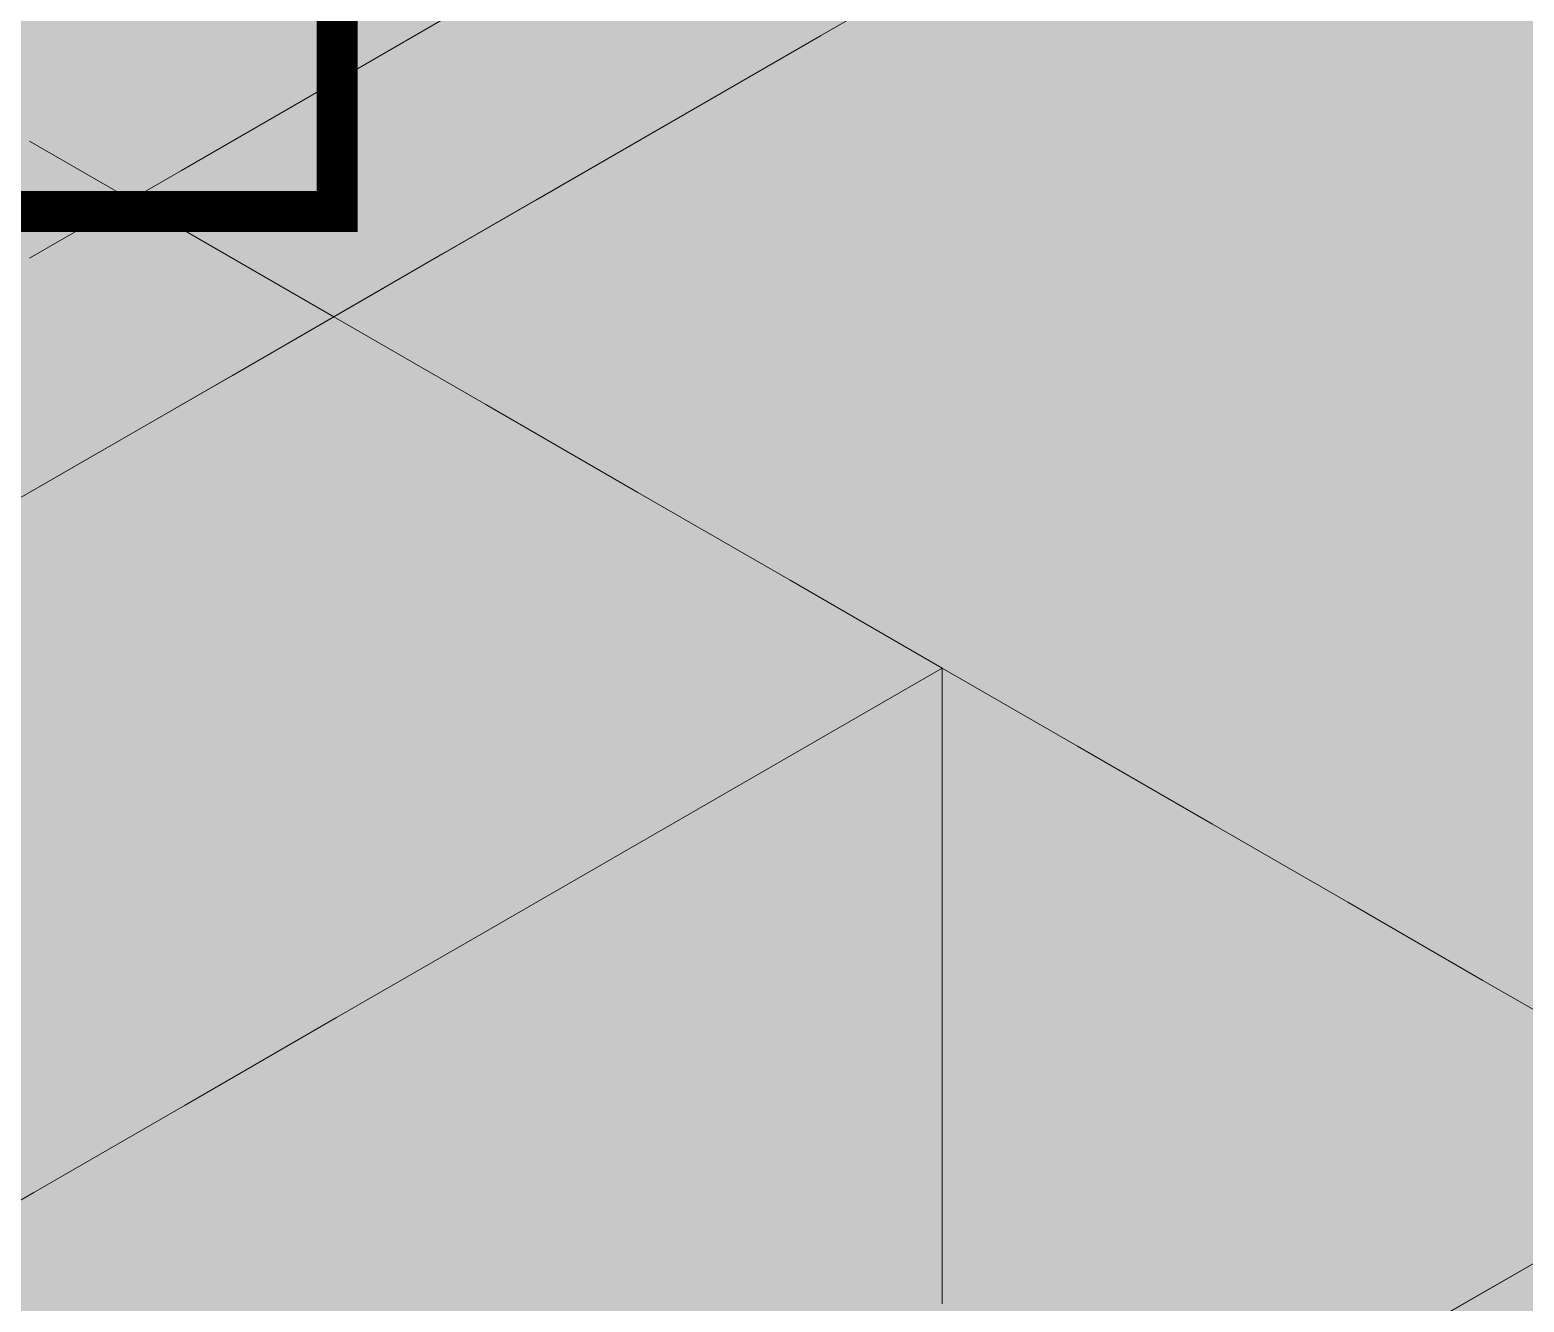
# Model space of a CAD drawing. Header units: metres. Extents: x 349021 to 349543, y 9281040 to 9281959.
# Drawn here: x 349203.6226 to 349203.7502, y 9281042.2389 to 9281042.3475 of the extents above; entities that cross this region are included whole.
import ezdxf

# ---------------------------------------------------------------- set-up
doc = ezdxf.new("R2010")
doc.units = ezdxf.units.M
doc.header["$LTSCALE"] = 0.25
doc.layers.add('ISO-3D', color=7, linetype='CONTINUOUS', lineweight=13)
doc.layers.add('ISO-3D-ARISTAS', color=250, linetype='CONTINUOUS', lineweight=13)
doc.layers.add('LLAMADAS-NUM', color=30, linetype='CONTINUOUS', lineweight=25, true_color=0xc05014)

msp = doc.modelspace()

# ---------------------------------------------------------------- linework, layer by layer
at = {"layer": 'ISO-3D', "true_color": 0x7f7e7a}
for points in [[(349203.74556, 9281042.354), (349203.73344, 9281042.347), (349203.74556, 9281042.369), (349203.73344, 9281042.362)], [(349203.68494, 9281042.349), (349203.67282, 9281042.342), (349203.68494, 9281042.364), (349203.67282, 9281042.357)], [(349203.70919, 9281042.348), (349203.69707, 9281042.341), (349203.70919, 9281042.363), (349203.69707, 9281042.356)], [(349203.73344, 9281042.347), (349203.72131, 9281042.34), (349203.73344, 9281042.362), (349203.72131, 9281042.355)], [(349203.75769, 9281042.346), (349203.74556, 9281042.339), (349203.75769, 9281042.361), (349203.74556, 9281042.354)], [(349203.67282, 9281042.342), (349203.66069, 9281042.335), (349203.67282, 9281042.357), (349203.66069, 9281042.35)], [(349203.69707, 9281042.341), (349203.68494, 9281042.334), (349203.69707, 9281042.356), (349203.68494, 9281042.349)], [(349203.72131, 9281042.34), (349203.70919, 9281042.333), (349203.72131, 9281042.355), (349203.70919, 9281042.348)], [(349203.74556, 9281042.339), (349203.73344, 9281042.332), (349203.74556, 9281042.354), (349203.73344, 9281042.347)], [(349203.66069, 9281042.335), (349203.64857, 9281042.328), (349203.66069, 9281042.35), (349203.64857, 9281042.343)], [(349203.68494, 9281042.334), (349203.67282, 9281042.327), (349203.68494, 9281042.349), (349203.67282, 9281042.342)], [(349203.70919, 9281042.333), (349203.69707, 9281042.326), (349203.70919, 9281042.348), (349203.69707, 9281042.341)], [(349203.73344, 9281042.332), (349203.72131, 9281042.325), (349203.73344, 9281042.347), (349203.72131, 9281042.34)], [(349203.75769, 9281042.33171), (349203.74556, 9281042.32471), (349203.75769, 9281042.346), (349203.74556, 9281042.339)], [(349203.64857, 9281042.328), (349203.63558, 9281042.3205), (349203.64857, 9281042.343), (349203.63558, 9281042.3355)], [(349203.67282, 9281042.327), (349203.66069, 9281042.32), (349203.67282, 9281042.342), (349203.66069, 9281042.335)], [(349203.69707, 9281042.326), (349203.68494, 9281042.319), (349203.69707, 9281042.341), (349203.68494, 9281042.334)], [(349203.72131, 9281042.325), (349203.70919, 9281042.318), (349203.72131, 9281042.34), (349203.70919, 9281042.333)], [(349203.74556, 9281042.32471), (349203.73344, 9281042.31771), (349203.74556, 9281042.339), (349203.73344, 9281042.332)], [(349203.63558, 9281042.3205), (349203.62259, 9281042.313), (349203.63558, 9281042.3355), (349203.62259, 9281042.328)], [(349203.66069, 9281042.32), (349203.64857, 9281042.313), (349203.66069, 9281042.335), (349203.64857, 9281042.328)], [(349203.68494, 9281042.319), (349203.67282, 9281042.312), (349203.68494, 9281042.334), (349203.67282, 9281042.327)], [(349203.70919, 9281042.318), (349203.69707, 9281042.311), (349203.70919, 9281042.333), (349203.69707, 9281042.326)], [(349203.73344, 9281042.31771), (349203.72131, 9281042.31071), (349203.73344, 9281042.332), (349203.72131, 9281042.325)], [(349203.75769, 9281042.31743), (349203.74556, 9281042.31043), (349203.75769, 9281042.33171), (349203.74556, 9281042.32471)], [(349203.64857, 9281042.313), (349203.63558, 9281042.3055), (349203.64857, 9281042.328), (349203.63558, 9281042.3205)], [(349203.67282, 9281042.312), (349203.66069, 9281042.305), (349203.67282, 9281042.327), (349203.66069, 9281042.32)], [(349203.69707, 9281042.311), (349203.68494, 9281042.304), (349203.69707, 9281042.326), (349203.68494, 9281042.319)], [(349203.72131, 9281042.31071), (349203.70919, 9281042.30371), (349203.72131, 9281042.325), (349203.70919, 9281042.318)], [(349203.74556, 9281042.31043), (349203.73344, 9281042.30343), (349203.74556, 9281042.32471), (349203.73344, 9281042.31771)], [(349203.63558, 9281042.3055), (349203.62259, 9281042.298), (349203.63558, 9281042.3205), (349203.62259, 9281042.313)], [(349203.66069, 9281042.305), (349203.64857, 9281042.298), (349203.66069, 9281042.32), (349203.64857, 9281042.313)], [(349203.68494, 9281042.304), (349203.67282, 9281042.297), (349203.68494, 9281042.319), (349203.67282, 9281042.312)], [(349203.70919, 9281042.30371), (349203.69707, 9281042.29671), (349203.70919, 9281042.318), (349203.69707, 9281042.311)], [(349203.73344, 9281042.30343), (349203.72131, 9281042.29643), (349203.73344, 9281042.31771), (349203.72131, 9281042.31071)], [(349203.75769, 9281042.30314), (349203.74556, 9281042.29614), (349203.75769, 9281042.31743), (349203.74556, 9281042.31043)], [(349203.64857, 9281042.298), (349203.63558, 9281042.2905), (349203.64857, 9281042.313), (349203.63558, 9281042.3055)], [(349203.67282, 9281042.297), (349203.66069, 9281042.29), (349203.67282, 9281042.312), (349203.66069, 9281042.305)], [(349203.69707, 9281042.29671), (349203.68494, 9281042.28971), (349203.69707, 9281042.311), (349203.68494, 9281042.304)], [(349203.72131, 9281042.29643), (349203.70919, 9281042.28943), (349203.72131, 9281042.31071), (349203.70919, 9281042.30371)], [(349203.74556, 9281042.29614), (349203.73344, 9281042.28914), (349203.74556, 9281042.31043), (349203.73344, 9281042.30343)], [(349203.63558, 9281042.2905), (349203.62259, 9281042.283), (349203.63558, 9281042.3055), (349203.62259, 9281042.298)], [(349203.66069, 9281042.29), (349203.64857, 9281042.283), (349203.66069, 9281042.305), (349203.64857, 9281042.298)], [(349203.68494, 9281042.28971), (349203.67282, 9281042.28271), (349203.68494, 9281042.304), (349203.67282, 9281042.297)], [(349203.70919, 9281042.28943), (349203.69707, 9281042.28243), (349203.70919, 9281042.30371), (349203.69707, 9281042.29671)], [(349203.73344, 9281042.28914), (349203.72131, 9281042.28214), (349203.73344, 9281042.30343), (349203.72131, 9281042.29643)], [(349203.75769, 9281042.28886), (349203.74556, 9281042.28186), (349203.75769, 9281042.30314), (349203.74556, 9281042.29614)], [(349203.64857, 9281042.283), (349203.63558, 9281042.2755), (349203.64857, 9281042.298), (349203.63558, 9281042.2905)], [(349203.67282, 9281042.28271), (349203.66069, 9281042.27571), (349203.67282, 9281042.297), (349203.66069, 9281042.29)], [(349203.69707, 9281042.28243), (349203.68494, 9281042.27543), (349203.69707, 9281042.29671), (349203.68494, 9281042.28971)], [(349203.72131, 9281042.28214), (349203.70919, 9281042.27514), (349203.72131, 9281042.29643), (349203.70919, 9281042.28943)], [(349203.74556, 9281042.28186), (349203.73344, 9281042.27486), (349203.74556, 9281042.29614), (349203.73344, 9281042.28914)], [(349203.63558, 9281042.2755), (349203.62259, 9281042.268), (349203.63558, 9281042.2905), (349203.62259, 9281042.283)], [(349203.66069, 9281042.27571), (349203.64857, 9281042.26871), (349203.66069, 9281042.29), (349203.64857, 9281042.283)], [(349203.68494, 9281042.27543), (349203.67282, 9281042.26843), (349203.68494, 9281042.28971), (349203.67282, 9281042.28271)], [(349203.70919, 9281042.27514), (349203.69707, 9281042.26814), (349203.70919, 9281042.28943), (349203.69707, 9281042.28243)], [(349203.73344, 9281042.27486), (349203.72131, 9281042.26786), (349203.73344, 9281042.28914), (349203.72131, 9281042.28214)], [(349203.75769, 9281042.27457), (349203.74556, 9281042.26757), (349203.75769, 9281042.28886), (349203.74556, 9281042.28186)], [(349203.64857, 9281042.26871), (349203.63558, 9281042.26121), (349203.64857, 9281042.283), (349203.63558, 9281042.2755)], [(349203.67282, 9281042.26843), (349203.66069, 9281042.26143), (349203.67282, 9281042.28271), (349203.66069, 9281042.27571)], [(349203.69707, 9281042.26814), (349203.68494, 9281042.26114), (349203.69707, 9281042.28243), (349203.68494, 9281042.27543)], [(349203.72131, 9281042.26786), (349203.70919, 9281042.26086), (349203.72131, 9281042.28214), (349203.70919, 9281042.27514)], [(349203.74556, 9281042.26757), (349203.73344, 9281042.26057), (349203.74556, 9281042.28186), (349203.73344, 9281042.27486)], [(349203.63558, 9281042.26121), (349203.62259, 9281042.25371), (349203.63558, 9281042.2755), (349203.62259, 9281042.268)], [(349203.66069, 9281042.26143), (349203.64857, 9281042.25443), (349203.66069, 9281042.27571), (349203.64857, 9281042.26871)], [(349203.68494, 9281042.26114), (349203.67282, 9281042.25414), (349203.68494, 9281042.27543), (349203.67282, 9281042.26843)], [(349203.70919, 9281042.26086), (349203.69707, 9281042.25386), (349203.70919, 9281042.27514), (349203.69707, 9281042.26814)], [(349203.73344, 9281042.26057), (349203.72131, 9281042.25357), (349203.73344, 9281042.27486), (349203.72131, 9281042.26786)], [(349203.75769, 9281042.26029), (349203.74556, 9281042.25329), (349203.75769, 9281042.27457), (349203.74556, 9281042.26757)], [(349203.64857, 9281042.25443), (349203.63558, 9281042.24693), (349203.64857, 9281042.26871), (349203.63558, 9281042.26121)], [(349203.67282, 9281042.25414), (349203.66069, 9281042.24714), (349203.67282, 9281042.26843), (349203.66069, 9281042.26143)], [(349203.69707, 9281042.25386), (349203.68494, 9281042.24686), (349203.69707, 9281042.26814), (349203.68494, 9281042.26114)], [(349203.72131, 9281042.25357), (349203.70919, 9281042.24657), (349203.72131, 9281042.26786), (349203.70919, 9281042.26086)], [(349203.74556, 9281042.25329), (349203.73344, 9281042.24629), (349203.74556, 9281042.26757), (349203.73344, 9281042.26057)], [(349203.63558, 9281042.24693), (349203.62259, 9281042.23943), (349203.63558, 9281042.26121), (349203.62259, 9281042.25371)], [(349203.66069, 9281042.24714), (349203.64857, 9281042.24014), (349203.66069, 9281042.26143), (349203.64857, 9281042.25443)], [(349203.68494, 9281042.24686), (349203.67282, 9281042.23986), (349203.68494, 9281042.26114), (349203.67282, 9281042.25414)], [(349203.70919, 9281042.24657), (349203.69707, 9281042.23957), (349203.70919, 9281042.26086), (349203.69707, 9281042.25386)], [(349203.73344, 9281042.24629), (349203.72131, 9281042.23929), (349203.73344, 9281042.26057), (349203.72131, 9281042.25357)], [(349203.75769, 9281042.246), (349203.74556, 9281042.239), (349203.75769, 9281042.26029), (349203.74556, 9281042.25329)], [(349203.64857, 9281042.24014), (349203.63558, 9281042.23264), (349203.64857, 9281042.25443), (349203.63558, 9281042.24693)], [(349203.67282, 9281042.23986), (349203.66069, 9281042.23286), (349203.67282, 9281042.25414), (349203.66069, 9281042.24714)], [(349203.69707, 9281042.23957), (349203.68494, 9281042.23257), (349203.69707, 9281042.25386), (349203.68494, 9281042.24686)], [(349203.72131, 9281042.23929), (349203.70919, 9281042.23229), (349203.72131, 9281042.25357), (349203.70919, 9281042.24657)], [(349203.74556, 9281042.239), (349203.73344, 9281042.232), (349203.74556, 9281042.25329), (349203.73344, 9281042.24629)], [(349203.63558, 9281042.23264), (349203.62259, 9281042.22514), (349203.63558, 9281042.24693), (349203.62259, 9281042.23943)], [(349203.66069, 9281042.23286), (349203.64857, 9281042.22586), (349203.66069, 9281042.24714), (349203.64857, 9281042.24014)], [(349203.68494, 9281042.23257), (349203.67282, 9281042.22557), (349203.68494, 9281042.24686), (349203.67282, 9281042.23986)], [(349203.70919, 9281042.23229), (349203.69707, 9281042.22529), (349203.70919, 9281042.24657), (349203.69707, 9281042.23957)], [(349203.73344, 9281042.232), (349203.72131, 9281042.225), (349203.73344, 9281042.24629), (349203.72131, 9281042.23929)], [(349203.64857, 9281042.22586), (349203.63558, 9281042.21836), (349203.64857, 9281042.24014), (349203.63558, 9281042.23264)], [(349203.67282, 9281042.22557), (349203.66069, 9281042.21857), (349203.67282, 9281042.23986), (349203.66069, 9281042.23286)], [(349203.69707, 9281042.22529), (349203.68494, 9281042.21829), (349203.69707, 9281042.23957), (349203.68494, 9281042.23257)], [(349203.72131, 9281042.225), (349203.70919, 9281042.218), (349203.72131, 9281042.23929), (349203.70919, 9281042.23229)]]:
    msp.add_solid(points, dxfattribs=at)
at = {"layer": 'ISO-3D', "true_color": 0x8e8d88}
for points in [[(349203.62259, 9281042.35229), (349203.63558, 9281042.34479), (349203.62259, 9281042.36657), (349203.63558, 9281042.35907)], [(349203.64857, 9281042.35157), (349203.66156, 9281042.34407), (349203.64857, 9281042.36586), (349203.66156, 9281042.35836)], [(349203.7225, 9281042.35114), (349203.70957, 9281042.34367), (349203.7225, 9281042.36568), (349203.70957, 9281042.35822)], [(349203.72362, 9281042.3511), (349203.73517, 9281042.34443), (349203.72362, 9281042.36538), (349203.73517, 9281042.35871)], [(349203.74835, 9281042.35152), (349203.73542, 9281042.34406), (349203.74835, 9281042.36606), (349203.73542, 9281042.3586)], [(349203.74672, 9281042.35205), (349203.75826, 9281042.34538), (349203.74672, 9281042.36633), (349203.75826, 9281042.35967)], [(349203.67455, 9281042.35086), (349203.68754, 9281042.34336), (349203.67455, 9281042.36514), (349203.68754, 9281042.35764)], [(349203.70053, 9281042.35014), (349203.71208, 9281042.34348), (349203.70053, 9281042.36443), (349203.71208, 9281042.35776)], [(349203.63558, 9281042.34479), (349203.64857, 9281042.33729), (349203.63558, 9281042.35907), (349203.64857, 9281042.35157)], [(349203.76128, 9281042.34444), (349203.74835, 9281042.33697), (349203.76128, 9281042.35898), (349203.74835, 9281042.35152)], [(349203.66156, 9281042.34407), (349203.67455, 9281042.33657), (349203.66156, 9281042.35836), (349203.67455, 9281042.35086)], [(349203.68754, 9281042.34336), (349203.70053, 9281042.33586), (349203.68754, 9281042.35764), (349203.70053, 9281042.35014)], [(349203.70957, 9281042.34367), (349203.69664, 9281042.33621), (349203.70957, 9281042.35822), (349203.69664, 9281042.35076)], [(349203.71208, 9281042.34348), (349203.72362, 9281042.33681), (349203.71208, 9281042.35776), (349203.72362, 9281042.3511)], [(349203.73542, 9281042.34406), (349203.7225, 9281042.33659), (349203.73542, 9281042.3586), (349203.7225, 9281042.35114)], [(349203.73517, 9281042.34443), (349203.74672, 9281042.33776), (349203.73517, 9281042.35871), (349203.74672, 9281042.35205)], [(349203.62259, 9281042.338), (349203.63558, 9281042.3305), (349203.62259, 9281042.35229), (349203.63558, 9281042.34479)], [(349203.64857, 9281042.33729), (349203.66156, 9281042.32979), (349203.64857, 9281042.35157), (349203.66156, 9281042.34407)], [(349203.74835, 9281042.33697), (349203.73542, 9281042.32951), (349203.74835, 9281042.35152), (349203.73542, 9281042.34406)], [(349203.74672, 9281042.33776), (349203.75826, 9281042.3311), (349203.74672, 9281042.35205), (349203.75826, 9281042.34538)], [(349203.67455, 9281042.33657), (349203.68754, 9281042.32907), (349203.67455, 9281042.35086), (349203.68754, 9281042.34336)], [(349203.69664, 9281042.33621), (349203.68372, 9281042.32875), (349203.69664, 9281042.35076), (349203.68372, 9281042.34329)], [(349203.70053, 9281042.33586), (349203.71208, 9281042.32919), (349203.70053, 9281042.35014), (349203.71208, 9281042.34348)], [(349203.7225, 9281042.33659), (349203.70957, 9281042.32913), (349203.7225, 9281042.35114), (349203.70957, 9281042.34367)], [(349203.72362, 9281042.33681), (349203.73517, 9281042.33014), (349203.72362, 9281042.3511), (349203.73517, 9281042.34443)], [(349203.63558, 9281042.3305), (349203.64857, 9281042.323), (349203.63558, 9281042.34479), (349203.64857, 9281042.33729)], [(349203.66156, 9281042.32979), (349203.67455, 9281042.32229), (349203.66156, 9281042.34407), (349203.67455, 9281042.33657)], [(349203.70957, 9281042.32913), (349203.69664, 9281042.32167), (349203.70957, 9281042.34367), (349203.69664, 9281042.33621)], [(349203.73542, 9281042.32951), (349203.7225, 9281042.32205), (349203.73542, 9281042.34406), (349203.7225, 9281042.33659)], [(349203.73517, 9281042.33014), (349203.74672, 9281042.32348), (349203.73517, 9281042.34443), (349203.74672, 9281042.33776)], [(349203.76128, 9281042.32989), (349203.74835, 9281042.32243), (349203.76128, 9281042.34444), (349203.74835, 9281042.33697)], [(349203.68372, 9281042.32875), (349203.67079, 9281042.32128), (349203.68372, 9281042.34329), (349203.67079, 9281042.33583)], [(349203.68754, 9281042.32907), (349203.70053, 9281042.32157), (349203.68754, 9281042.34336), (349203.70053, 9281042.33586)], [(349203.71208, 9281042.32919), (349203.72362, 9281042.32252), (349203.71208, 9281042.34348), (349203.72362, 9281042.33681)], [(349203.64857, 9281042.323), (349203.66156, 9281042.3155), (349203.64857, 9281042.33729), (349203.66156, 9281042.32979)], [(349203.74672, 9281042.32348), (349203.75826, 9281042.31681), (349203.74672, 9281042.33776), (349203.75826, 9281042.3311)], [(349203.67455, 9281042.32229), (349203.68754, 9281042.31479), (349203.67455, 9281042.33657), (349203.68754, 9281042.32907)], [(349203.69664, 9281042.32167), (349203.68372, 9281042.3142), (349203.69664, 9281042.33621), (349203.68372, 9281042.32875)], [(349203.7225, 9281042.32205), (349203.70957, 9281042.31458), (349203.7225, 9281042.33659), (349203.70957, 9281042.32913)], [(349203.72362, 9281042.32252), (349203.73517, 9281042.31586), (349203.72362, 9281042.33681), (349203.73517, 9281042.33014)], [(349203.74835, 9281042.32243), (349203.73542, 9281042.31496), (349203.74835, 9281042.33697), (349203.73542, 9281042.32951)], [(349203.67079, 9281042.32128), (349203.65786, 9281042.31382), (349203.67079, 9281042.33583), (349203.65786, 9281042.32837)], [(349203.70053, 9281042.32157), (349203.71208, 9281042.3149), (349203.70053, 9281042.33586), (349203.71208, 9281042.32919)], [(349203.66156, 9281042.3155), (349203.67455, 9281042.308), (349203.66156, 9281042.32979), (349203.67455, 9281042.32229)], [(349203.73542, 9281042.31496), (349203.7225, 9281042.3075), (349203.73542, 9281042.32951), (349203.7225, 9281042.32205)], [(349203.73517, 9281042.31586), (349203.74672, 9281042.30919), (349203.73517, 9281042.33014), (349203.74672, 9281042.32348)], [(349203.76128, 9281042.31535), (349203.74835, 9281042.30788), (349203.76128, 9281042.32989), (349203.74835, 9281042.32243)], [(349203.65786, 9281042.31382), (349203.64493, 9281042.30636), (349203.65786, 9281042.32837), (349203.64493, 9281042.3209)], [(349203.68372, 9281042.3142), (349203.67079, 9281042.30674), (349203.68372, 9281042.32875), (349203.67079, 9281042.32128)], [(349203.68754, 9281042.31479), (349203.70053, 9281042.30729), (349203.68754, 9281042.32907), (349203.70053, 9281042.32157)], [(349203.70957, 9281042.31458), (349203.69664, 9281042.30712), (349203.70957, 9281042.32913), (349203.69664, 9281042.32167)], [(349203.71208, 9281042.3149), (349203.72362, 9281042.30824), (349203.71208, 9281042.32919), (349203.72362, 9281042.32252)], [(349203.74672, 9281042.30919), (349203.75826, 9281042.30252), (349203.74672, 9281042.32348), (349203.75826, 9281042.31681)], [(349203.67455, 9281042.308), (349203.68754, 9281042.3005), (349203.67455, 9281042.32229), (349203.68754, 9281042.31479)], [(349203.7225, 9281042.3075), (349203.70957, 9281042.30004), (349203.7225, 9281042.32205), (349203.70957, 9281042.31458)], [(349203.72362, 9281042.30824), (349203.73517, 9281042.30157), (349203.72362, 9281042.32252), (349203.73517, 9281042.31586)], [(349203.74835, 9281042.30788), (349203.73542, 9281042.30042), (349203.74835, 9281042.32243), (349203.73542, 9281042.31496)], [(349203.64493, 9281042.30636), (349203.63201, 9281042.29889), (349203.64493, 9281042.3209), (349203.63201, 9281042.31344)], [(349203.67079, 9281042.30674), (349203.65786, 9281042.29927), (349203.67079, 9281042.32128), (349203.65786, 9281042.31382)], [(349203.69664, 9281042.30712), (349203.68372, 9281042.29966), (349203.69664, 9281042.32167), (349203.68372, 9281042.3142)], [(349203.70053, 9281042.30729), (349203.71208, 9281042.30062), (349203.70053, 9281042.32157), (349203.71208, 9281042.3149)], [(349203.73517, 9281042.30157), (349203.74672, 9281042.2949), (349203.73517, 9281042.31586), (349203.74672, 9281042.30919)], [(349203.68372, 9281042.29966), (349203.67079, 9281042.29219), (349203.68372, 9281042.3142), (349203.67079, 9281042.30674)], [(349203.68754, 9281042.3005), (349203.70053, 9281042.293), (349203.68754, 9281042.31479), (349203.70053, 9281042.30729)], [(349203.70957, 9281042.30004), (349203.69664, 9281042.29257), (349203.70957, 9281042.31458), (349203.69664, 9281042.30712)], [(349203.71208, 9281042.30062), (349203.72362, 9281042.29395), (349203.71208, 9281042.3149), (349203.72362, 9281042.30824)], [(349203.73542, 9281042.30042), (349203.7225, 9281042.29296), (349203.73542, 9281042.31496), (349203.7225, 9281042.3075)], [(349203.76128, 9281042.3008), (349203.74835, 9281042.29334), (349203.76128, 9281042.31535), (349203.74835, 9281042.30788)], [(349203.63201, 9281042.29889), (349203.61908, 9281042.29143), (349203.63201, 9281042.31344), (349203.61908, 9281042.30598)], [(349203.65786, 9281042.29927), (349203.64493, 9281042.29181), (349203.65786, 9281042.31382), (349203.64493, 9281042.30636)], [(349203.74672, 9281042.2949), (349203.75826, 9281042.28824), (349203.74672, 9281042.30919), (349203.75826, 9281042.30252)], [(349203.72362, 9281042.29395), (349203.73517, 9281042.28729), (349203.72362, 9281042.30824), (349203.73517, 9281042.30157)], [(349203.74835, 9281042.29334), (349203.73542, 9281042.28587), (349203.74835, 9281042.30788), (349203.73542, 9281042.30042)], [(349203.67079, 9281042.29219), (349203.65786, 9281042.28473), (349203.67079, 9281042.30674), (349203.65786, 9281042.29927)], [(349203.69664, 9281042.29257), (349203.68372, 9281042.28511), (349203.69664, 9281042.30712), (349203.68372, 9281042.29966)], [(349203.70053, 9281042.293), (349203.71208, 9281042.28633), (349203.70053, 9281042.30729), (349203.71208, 9281042.30062)], [(349203.7225, 9281042.29296), (349203.70957, 9281042.28549), (349203.7225, 9281042.3075), (349203.70957, 9281042.30004)], [(349203.64493, 9281042.29181), (349203.63201, 9281042.28435), (349203.64493, 9281042.30636), (349203.63201, 9281042.29889)], [(349203.73517, 9281042.28729), (349203.74672, 9281042.28062), (349203.73517, 9281042.30157), (349203.74672, 9281042.2949)], [(349203.71208, 9281042.28633), (349203.72362, 9281042.27967), (349203.71208, 9281042.30062), (349203.72362, 9281042.29395)], [(349203.73542, 9281042.28587), (349203.7225, 9281042.27841), (349203.73542, 9281042.30042), (349203.7225, 9281042.29296)], [(349203.76128, 9281042.28625), (349203.74835, 9281042.27879), (349203.76128, 9281042.3008), (349203.74835, 9281042.29334)], [(349203.63201, 9281042.28435), (349203.61908, 9281042.27688), (349203.63201, 9281042.29889), (349203.61908, 9281042.29143)], [(349203.65786, 9281042.28473), (349203.64493, 9281042.27727), (349203.65786, 9281042.29927), (349203.64493, 9281042.29181)], [(349203.68372, 9281042.28511), (349203.67079, 9281042.27765), (349203.68372, 9281042.29966), (349203.67079, 9281042.29219)], [(349203.70957, 9281042.28549), (349203.69664, 9281042.27803), (349203.70957, 9281042.30004), (349203.69664, 9281042.29257)], [(349203.72362, 9281042.27967), (349203.73517, 9281042.273), (349203.72362, 9281042.29395), (349203.73517, 9281042.28729)], [(349203.74672, 9281042.28062), (349203.75826, 9281042.27395), (349203.74672, 9281042.2949), (349203.75826, 9281042.28824)], [(349203.69664, 9281042.27803), (349203.68372, 9281042.27057), (349203.69664, 9281042.29257), (349203.68372, 9281042.28511)], [(349203.70053, 9281042.27967), (349203.6876, 9281042.2722), (349203.70053, 9281042.293), (349203.6876, 9281042.28554)], [(349203.7225, 9281042.27841), (349203.70957, 9281042.27095), (349203.7225, 9281042.29296), (349203.70957, 9281042.28549)], [(349203.74835, 9281042.27879), (349203.73542, 9281042.27133), (349203.74835, 9281042.29334), (349203.73542, 9281042.28587)], [(349203.64493, 9281042.27727), (349203.63201, 9281042.2698), (349203.64493, 9281042.29181), (349203.63201, 9281042.28435)], [(349203.67079, 9281042.27765), (349203.65786, 9281042.27018), (349203.67079, 9281042.29219), (349203.65786, 9281042.28473)], [(349203.73517, 9281042.273), (349203.74672, 9281042.26633), (349203.73517, 9281042.28729), (349203.74672, 9281042.28062)], [(349203.76128, 9281042.27171), (349203.74835, 9281042.26425), (349203.76128, 9281042.28625), (349203.74835, 9281042.27879)], [(349203.68372, 9281042.27057), (349203.67079, 9281042.2631), (349203.68372, 9281042.28511), (349203.67079, 9281042.27765)], [(349203.6876, 9281042.2722), (349203.67468, 9281042.26474), (349203.6876, 9281042.28554), (349203.67468, 9281042.27807)], [(349203.70957, 9281042.27095), (349203.69664, 9281042.26348), (349203.70957, 9281042.28549), (349203.69664, 9281042.27803)], [(349203.73542, 9281042.27133), (349203.7225, 9281042.26386), (349203.73542, 9281042.28587), (349203.7225, 9281042.27841)], [(349203.63201, 9281042.2698), (349203.61908, 9281042.26234), (349203.63201, 9281042.28435), (349203.61908, 9281042.27688)], [(349203.65786, 9281042.27018), (349203.64493, 9281042.26272), (349203.65786, 9281042.28473), (349203.64493, 9281042.27727)], [(349203.74672, 9281042.26633), (349203.75826, 9281042.25967), (349203.74672, 9281042.28062), (349203.75826, 9281042.27395)], [(349203.70053, 9281042.26633), (349203.6876, 9281042.25887), (349203.70053, 9281042.27967), (349203.6876, 9281042.2722)], [(349203.74835, 9281042.26425), (349203.73542, 9281042.25678), (349203.74835, 9281042.27879), (349203.73542, 9281042.27133)], [(349203.64493, 9281042.26272), (349203.63201, 9281042.25526), (349203.64493, 9281042.27727), (349203.63201, 9281042.2698)], [(349203.67079, 9281042.2631), (349203.65786, 9281042.25564), (349203.67079, 9281042.27765), (349203.65786, 9281042.27018)], [(349203.67468, 9281042.26474), (349203.66175, 9281042.25728), (349203.67468, 9281042.27807), (349203.66175, 9281042.27061)], [(349203.69664, 9281042.26348), (349203.68372, 9281042.25602), (349203.69664, 9281042.27803), (349203.68372, 9281042.27057)], [(349203.7225, 9281042.26386), (349203.70957, 9281042.2564), (349203.7225, 9281042.27841), (349203.70957, 9281042.27095)], [(349203.6876, 9281042.25887), (349203.67468, 9281042.25141), (349203.6876, 9281042.2722), (349203.67468, 9281042.26474)], [(349203.70957, 9281042.2564), (349203.69664, 9281042.24894), (349203.70957, 9281042.27095), (349203.69664, 9281042.26348)], [(349203.73542, 9281042.25678), (349203.7225, 9281042.24932), (349203.73542, 9281042.27133), (349203.7225, 9281042.26386)], [(349203.76128, 9281042.25716), (349203.74835, 9281042.2497), (349203.76128, 9281042.27171), (349203.74835, 9281042.26425)], [(349203.63201, 9281042.25526), (349203.61908, 9281042.24779), (349203.63201, 9281042.2698), (349203.61908, 9281042.26234)], [(349203.65786, 9281042.25564), (349203.64493, 9281042.24818), (349203.65786, 9281042.27018), (349203.64493, 9281042.26272)], [(349203.66175, 9281042.25728), (349203.64882, 9281042.24981), (349203.66175, 9281042.27061), (349203.64882, 9281042.26315)], [(349203.68372, 9281042.25602), (349203.67079, 9281042.24856), (349203.68372, 9281042.27057), (349203.67079, 9281042.2631)], [(349203.70053, 9281042.253), (349203.6876, 9281042.24554), (349203.70053, 9281042.26633), (349203.6876, 9281042.25887)], [(349203.67468, 9281042.25141), (349203.66175, 9281042.24394), (349203.67468, 9281042.26474), (349203.66175, 9281042.25728)], [(349203.64882, 9281042.24981), (349203.63589, 9281042.24235), (349203.64882, 9281042.26315), (349203.63589, 9281042.25568)], [(349203.69664, 9281042.24894), (349203.68372, 9281042.24147), (349203.69664, 9281042.26348), (349203.68372, 9281042.25602)], [(349203.7225, 9281042.24932), (349203.70957, 9281042.24186), (349203.7225, 9281042.26386), (349203.70957, 9281042.2564)], [(349203.74835, 9281042.2497), (349203.73542, 9281042.24224), (349203.74835, 9281042.26425), (349203.73542, 9281042.25678)], [(349203.64493, 9281042.24818), (349203.63201, 9281042.24071), (349203.64493, 9281042.26272), (349203.63201, 9281042.25526)], [(349203.67079, 9281042.24856), (349203.65786, 9281042.24109), (349203.67079, 9281042.2631), (349203.65786, 9281042.25564)], [(349203.6876, 9281042.24554), (349203.67468, 9281042.23807), (349203.6876, 9281042.25887), (349203.67468, 9281042.25141)], [(349203.66175, 9281042.24394), (349203.64882, 9281042.23648), (349203.66175, 9281042.25728), (349203.64882, 9281042.24981)], [(349203.73542, 9281042.24224), (349203.7225, 9281042.23477), (349203.73542, 9281042.25678), (349203.7225, 9281042.24932)], [(349203.76128, 9281042.24262), (349203.74835, 9281042.23516), (349203.76128, 9281042.25716), (349203.74835, 9281042.2497)], [(349203.63589, 9281042.24235), (349203.62297, 9281042.23489), (349203.63589, 9281042.25568), (349203.62297, 9281042.24822)], [(349203.65786, 9281042.24109), (349203.64493, 9281042.23363), (349203.65786, 9281042.25564), (349203.64493, 9281042.24818)], [(349203.68372, 9281042.24147), (349203.67079, 9281042.23401), (349203.68372, 9281042.25602), (349203.67079, 9281042.24856)], [(349203.70957, 9281042.24186), (349203.69664, 9281042.23439), (349203.70957, 9281042.2564), (349203.69664, 9281042.24894)], [(349203.63201, 9281042.24071), (349203.61908, 9281042.23325), (349203.63201, 9281042.25526), (349203.61908, 9281042.24779)], [(349203.70053, 9281042.23871), (349203.6876, 9281042.23125), (349203.70053, 9281042.253), (349203.6876, 9281042.24554)], [(349203.67468, 9281042.23807), (349203.66175, 9281042.23061), (349203.67468, 9281042.25141), (349203.66175, 9281042.24394)], [(349203.64882, 9281042.23648), (349203.63589, 9281042.22902), (349203.64882, 9281042.24981), (349203.63589, 9281042.24235)], [(349203.7225, 9281042.23477), (349203.70957, 9281042.22731), (349203.7225, 9281042.24932), (349203.70957, 9281042.24186)], [(349203.74835, 9281042.23516), (349203.73542, 9281042.22769), (349203.74835, 9281042.2497), (349203.73542, 9281042.24224)], [(349203.62297, 9281042.23489), (349203.61004, 9281042.22742), (349203.62297, 9281042.24822), (349203.61004, 9281042.24076)], [(349203.64493, 9281042.23363), (349203.63201, 9281042.22617), (349203.64493, 9281042.24818), (349203.63201, 9281042.24071)], [(349203.67079, 9281042.23401), (349203.65786, 9281042.22655), (349203.67079, 9281042.24856), (349203.65786, 9281042.24109)], [(349203.69664, 9281042.23439), (349203.68372, 9281042.22693), (349203.69664, 9281042.24894), (349203.68372, 9281042.24147)], [(349203.6876, 9281042.23125), (349203.67468, 9281042.22379), (349203.6876, 9281042.24554), (349203.67468, 9281042.23807)], [(349203.66175, 9281042.23061), (349203.64882, 9281042.22315), (349203.66175, 9281042.24394), (349203.64882, 9281042.23648)], [(349203.63589, 9281042.22902), (349203.62297, 9281042.22155), (349203.63589, 9281042.24235), (349203.62297, 9281042.23489)], [(349203.68372, 9281042.22693), (349203.67079, 9281042.21947), (349203.68372, 9281042.24147), (349203.67079, 9281042.23401)], [(349203.70957, 9281042.22731), (349203.69664, 9281042.21985), (349203.70957, 9281042.24186), (349203.69664, 9281042.23439)], [(349203.73542, 9281042.22769), (349203.7225, 9281042.22023), (349203.73542, 9281042.24224), (349203.7225, 9281042.23477)], [(349203.76128, 9281042.22807), (349203.74835, 9281042.22061), (349203.76128, 9281042.24262), (349203.74835, 9281042.23516)], [(349203.63201, 9281042.22617), (349203.61908, 9281042.2187), (349203.63201, 9281042.24071), (349203.61908, 9281042.23325)], [(349203.65786, 9281042.22655), (349203.64493, 9281042.21908), (349203.65786, 9281042.24109), (349203.64493, 9281042.23363)]]:
    msp.add_solid(points, dxfattribs=at)
at = {"layer": 'ISO-3D', "true_color": 0xb0aea8}
for points in [[(349203.71439, 9281042.361), (349203.72676, 9281042.35386), (349203.70226, 9281042.354), (349203.71463, 9281042.34686)], [(349203.73888, 9281042.36086), (349203.75125, 9281042.35371), (349203.72676, 9281042.35386), (349203.73913, 9281042.34671)], [(349203.70226, 9281042.354), (349203.71463, 9281042.34686), (349203.69014, 9281042.347), (349203.70251, 9281042.33986)], [(349203.72676, 9281042.35386), (349203.73913, 9281042.34671), (349203.71463, 9281042.34686), (349203.727, 9281042.33971)], [(349203.75125, 9281042.35371), (349203.76363, 9281042.34657), (349203.73913, 9281042.34671), (349203.7515, 9281042.33957)], [(349203.69014, 9281042.347), (349203.70251, 9281042.33986), (349203.67801, 9281042.34), (349203.69038, 9281042.33286)], [(349203.71463, 9281042.34686), (349203.727, 9281042.33971), (349203.70251, 9281042.33986), (349203.71488, 9281042.33271)], [(349203.73913, 9281042.34671), (349203.7515, 9281042.33957), (349203.727, 9281042.33971), (349203.73938, 9281042.33257)], [(349203.67801, 9281042.34), (349203.69038, 9281042.33286), (349203.66589, 9281042.333), (349203.67826, 9281042.32586)], [(349203.70251, 9281042.33986), (349203.71488, 9281042.33271), (349203.69038, 9281042.33286), (349203.70276, 9281042.32571)], [(349203.727, 9281042.33971), (349203.73938, 9281042.33257), (349203.71488, 9281042.33271), (349203.72725, 9281042.32557)], [(349203.7515, 9281042.33957), (349203.76387, 9281042.33243), (349203.73938, 9281042.33257), (349203.75175, 9281042.32543)], [(349203.66589, 9281042.333), (349203.67826, 9281042.32586), (349203.6529, 9281042.3255), (349203.66527, 9281042.31836)], [(349203.69038, 9281042.33286), (349203.70276, 9281042.32571), (349203.67826, 9281042.32586), (349203.69063, 9281042.31871)], [(349203.71488, 9281042.33271), (349203.72725, 9281042.32557), (349203.70276, 9281042.32571), (349203.71513, 9281042.31857)], [(349203.73938, 9281042.33257), (349203.75175, 9281042.32543), (349203.72725, 9281042.32557), (349203.73962, 9281042.31843)], [(349203.67826, 9281042.32586), (349203.69063, 9281042.31871), (349203.66527, 9281042.31836), (349203.67764, 9281042.31121)], [(349203.70276, 9281042.32571), (349203.71513, 9281042.31857), (349203.69063, 9281042.31871), (349203.703, 9281042.31157)], [(349203.6529, 9281042.3255), (349203.66527, 9281042.31836), (349203.63991, 9281042.318), (349203.65228, 9281042.31086)], [(349203.72725, 9281042.32557), (349203.73962, 9281042.31843), (349203.71513, 9281042.31857), (349203.7275, 9281042.31143)], [(349203.75175, 9281042.32543), (349203.76412, 9281042.31829), (349203.73962, 9281042.31843), (349203.752, 9281042.31129)], [(349203.66527, 9281042.31836), (349203.67764, 9281042.31121), (349203.65228, 9281042.31086), (349203.66465, 9281042.30371)], [(349203.69063, 9281042.31871), (349203.703, 9281042.31157), (349203.67764, 9281042.31121), (349203.69001, 9281042.30407)], [(349203.71513, 9281042.31857), (349203.7275, 9281042.31143), (349203.703, 9281042.31157), (349203.71538, 9281042.30443)], [(349203.73962, 9281042.31843), (349203.752, 9281042.31129), (349203.7275, 9281042.31143), (349203.73987, 9281042.30429)], [(349203.63991, 9281042.318), (349203.65228, 9281042.31086), (349203.62692, 9281042.3105), (349203.63929, 9281042.30336)], [(349203.62692, 9281042.3105), (349203.63929, 9281042.30336), (349203.61393, 9281042.303), (349203.6263, 9281042.29586)], [(349203.65228, 9281042.31086), (349203.66465, 9281042.30371), (349203.63929, 9281042.30336), (349203.65166, 9281042.29621)], [(349203.67764, 9281042.31121), (349203.69001, 9281042.30407), (349203.66465, 9281042.30371), (349203.67702, 9281042.29657)], [(349203.703, 9281042.31157), (349203.71538, 9281042.30443), (349203.69001, 9281042.30407), (349203.70239, 9281042.29693)], [(349203.7275, 9281042.31143), (349203.73987, 9281042.30429), (349203.71538, 9281042.30443), (349203.72775, 9281042.29729)], [(349203.752, 9281042.31129), (349203.76437, 9281042.30414), (349203.73987, 9281042.30429), (349203.75224, 9281042.29714)], [(349203.69001, 9281042.30407), (349203.70239, 9281042.29693), (349203.67702, 9281042.29657), (349203.68939, 9281042.28943)], [(349203.71538, 9281042.30443), (349203.72775, 9281042.29729), (349203.70239, 9281042.29693), (349203.71476, 9281042.28979)], [(349203.73987, 9281042.30429), (349203.75224, 9281042.29714), (349203.72775, 9281042.29729), (349203.74012, 9281042.29014)], [(349203.61393, 9281042.303), (349203.6263, 9281042.29586), (349203.60094, 9281042.2955), (349203.61331, 9281042.28836)], [(349203.63929, 9281042.30336), (349203.65166, 9281042.29621), (349203.6263, 9281042.29586), (349203.63867, 9281042.28871)], [(349203.66465, 9281042.30371), (349203.67702, 9281042.29657), (349203.65166, 9281042.29621), (349203.66403, 9281042.28907)], [(349203.67702, 9281042.29657), (349203.68939, 9281042.28943), (349203.66403, 9281042.28907), (349203.6764, 9281042.28193)], [(349203.70239, 9281042.29693), (349203.71476, 9281042.28979), (349203.68939, 9281042.28943), (349203.70177, 9281042.28229)], [(349203.72775, 9281042.29729), (349203.74012, 9281042.29014), (349203.71476, 9281042.28979), (349203.72713, 9281042.28264)], [(349203.75224, 9281042.29714), (349203.76462, 9281042.29), (349203.74012, 9281042.29014), (349203.75249, 9281042.283)], [(349203.6263, 9281042.29586), (349203.63867, 9281042.28871), (349203.61331, 9281042.28836), (349203.62568, 9281042.28121)], [(349203.65166, 9281042.29621), (349203.66403, 9281042.28907), (349203.63867, 9281042.28871), (349203.65104, 9281042.28157)], [(349203.74012, 9281042.29014), (349203.75249, 9281042.283), (349203.72713, 9281042.28264), (349203.7395, 9281042.2755)], [(349203.63867, 9281042.28871), (349203.65104, 9281042.28157), (349203.62568, 9281042.28121), (349203.63805, 9281042.27407)], [(349203.66403, 9281042.28907), (349203.6764, 9281042.28193), (349203.65104, 9281042.28157), (349203.66341, 9281042.27443)], [(349203.68939, 9281042.28943), (349203.70177, 9281042.28229), (349203.6764, 9281042.28193), (349203.68878, 9281042.27479)], [(349203.71476, 9281042.28979), (349203.72713, 9281042.28264), (349203.70177, 9281042.28229), (349203.71414, 9281042.27514)], [(349203.61331, 9281042.28836), (349203.62568, 9281042.28121), (349203.60032, 9281042.28086), (349203.61269, 9281042.27371)], [(349203.70177, 9281042.28229), (349203.71414, 9281042.27514), (349203.68878, 9281042.27479), (349203.70115, 9281042.26764)], [(349203.72713, 9281042.28264), (349203.7395, 9281042.2755), (349203.71414, 9281042.27514), (349203.72651, 9281042.268)], [(349203.75249, 9281042.283), (349203.76486, 9281042.27586), (349203.7395, 9281042.2755), (349203.75187, 9281042.26836)], [(349203.62568, 9281042.28121), (349203.63805, 9281042.27407), (349203.61269, 9281042.27371), (349203.62506, 9281042.26657)], [(349203.65104, 9281042.28157), (349203.66341, 9281042.27443), (349203.63805, 9281042.27407), (349203.65042, 9281042.26693)], [(349203.6764, 9281042.28193), (349203.68878, 9281042.27479), (349203.66341, 9281042.27443), (349203.67579, 9281042.26729)], [(349203.68878, 9281042.27479), (349203.70115, 9281042.26764), (349203.67579, 9281042.26729), (349203.68816, 9281042.26014)], [(349203.71414, 9281042.27514), (349203.72651, 9281042.268), (349203.70115, 9281042.26764), (349203.71352, 9281042.2605)], [(349203.7395, 9281042.2755), (349203.75187, 9281042.26836), (349203.72651, 9281042.268), (349203.73888, 9281042.26086)], [(349203.61269, 9281042.27371), (349203.62506, 9281042.26657), (349203.5997, 9281042.26621), (349203.61207, 9281042.25907)], [(349203.63805, 9281042.27407), (349203.65042, 9281042.26693), (349203.62506, 9281042.26657), (349203.63743, 9281042.25943)], [(349203.66341, 9281042.27443), (349203.67579, 9281042.26729), (349203.65042, 9281042.26693), (349203.6628, 9281042.25979)], [(349203.75187, 9281042.26836), (349203.76424, 9281042.26121), (349203.73888, 9281042.26086), (349203.75125, 9281042.25371)], [(349203.67579, 9281042.26729), (349203.68816, 9281042.26014), (349203.6628, 9281042.25979), (349203.67517, 9281042.25264)], [(349203.70115, 9281042.26764), (349203.71352, 9281042.2605), (349203.68816, 9281042.26014), (349203.70053, 9281042.253)], [(349203.72651, 9281042.268), (349203.73888, 9281042.26086), (349203.71352, 9281042.2605), (349203.72589, 9281042.25336)], [(349203.62506, 9281042.26657), (349203.63743, 9281042.25943), (349203.61207, 9281042.25907), (349203.62444, 9281042.25193)], [(349203.65042, 9281042.26693), (349203.6628, 9281042.25979), (349203.63743, 9281042.25943), (349203.64981, 9281042.25229)], [(349203.73888, 9281042.26086), (349203.75125, 9281042.25371), (349203.72589, 9281042.25336), (349203.73826, 9281042.24621)], [(349203.63743, 9281042.25943), (349203.64981, 9281042.25229), (349203.62444, 9281042.25193), (349203.63681, 9281042.24479)], [(349203.6628, 9281042.25979), (349203.67517, 9281042.25264), (349203.64981, 9281042.25229), (349203.66218, 9281042.24514)], [(349203.68816, 9281042.26014), (349203.70053, 9281042.253), (349203.67517, 9281042.25264), (349203.68754, 9281042.2455)], [(349203.71352, 9281042.2605), (349203.72589, 9281042.25336), (349203.70053, 9281042.253), (349203.7129, 9281042.24586)], [(349203.61207, 9281042.25907), (349203.62444, 9281042.25193), (349203.59908, 9281042.25157), (349203.61145, 9281042.24443)], [(349203.70053, 9281042.253), (349203.7129, 9281042.24586), (349203.68754, 9281042.2455), (349203.69991, 9281042.23836)], [(349203.72589, 9281042.25336), (349203.73826, 9281042.24621), (349203.7129, 9281042.24586), (349203.72527, 9281042.23871)], [(349203.75125, 9281042.25371), (349203.76363, 9281042.24657), (349203.73826, 9281042.24621), (349203.75064, 9281042.23907)], [(349203.62444, 9281042.25193), (349203.63681, 9281042.24479), (349203.61145, 9281042.24443), (349203.62382, 9281042.23729)], [(349203.64981, 9281042.25229), (349203.66218, 9281042.24514), (349203.63681, 9281042.24479), (349203.64919, 9281042.23764)], [(349203.67517, 9281042.25264), (349203.68754, 9281042.2455), (349203.66218, 9281042.24514), (349203.67455, 9281042.238)], [(349203.68754, 9281042.2455), (349203.69991, 9281042.23836), (349203.67455, 9281042.238), (349203.68692, 9281042.23086)], [(349203.7129, 9281042.24586), (349203.72527, 9281042.23871), (349203.69991, 9281042.23836), (349203.71228, 9281042.23121)], [(349203.73826, 9281042.24621), (349203.75064, 9281042.23907), (349203.72527, 9281042.23871), (349203.73764, 9281042.23157)], [(349203.75688, 9281042.24554), (349203.76554, 9281042.24054), (349203.74396, 9281042.23807), (349203.75262, 9281042.23307)], [(349203.61145, 9281042.24443), (349203.62382, 9281042.23729), (349203.59875, 9281042.2371), (349203.61112, 9281042.22995)], [(349203.63681, 9281042.24479), (349203.64919, 9281042.23764), (349203.62382, 9281042.23729), (349203.6362, 9281042.23014)], [(349203.66218, 9281042.24514), (349203.67455, 9281042.238), (349203.64919, 9281042.23764), (349203.66156, 9281042.2305)], [(349203.75064, 9281042.23907), (349203.76301, 9281042.23193), (349203.73764, 9281042.23157), (349203.75002, 9281042.22443)]]:
    msp.add_solid(points, dxfattribs=at)
at = {"layer": 'ISO-3D', "true_color": 0x9e9c96}
for points in [[(349203.62285, 9281042.35785), (349203.63571, 9281042.35042), (349203.60986, 9281042.35035), (349203.62272, 9281042.34292)], [(349203.64783, 9281042.35742), (349203.66069, 9281042.35), (349203.63571, 9281042.35042), (349203.64857, 9281042.343)], [(349203.60986, 9281042.35035), (349203.62272, 9281042.34292), (349203.59687, 9281042.34285), (349203.60973, 9281042.33542)], [(349203.63571, 9281042.35042), (349203.64857, 9281042.343), (349203.62272, 9281042.34292), (349203.63558, 9281042.3355)], [(349203.62272, 9281042.34292), (349203.63558, 9281042.3355), (349203.60973, 9281042.33542), (349203.62259, 9281042.328)], [(349203.62259, 9281042.338), (349203.63558, 9281042.3305), (349203.60966, 9281042.33054), (349203.62265, 9281042.32304)], [(349203.60966, 9281042.33054), (349203.62265, 9281042.32304), (349203.59673, 9281042.32307), (349203.60972, 9281042.31557)], [(349203.63558, 9281042.3305), (349203.64857, 9281042.323), (349203.62265, 9281042.32304), (349203.63564, 9281042.31554)], [(349203.62265, 9281042.32304), (349203.63564, 9281042.31554), (349203.60972, 9281042.31557), (349203.62271, 9281042.30807)], [(349203.64857, 9281042.323), (349203.66156, 9281042.3155), (349203.63564, 9281042.31554), (349203.64863, 9281042.30804)], [(349203.60972, 9281042.31557), (349203.62271, 9281042.30807), (349203.5968, 9281042.30811), (349203.60979, 9281042.30061)], [(349203.63564, 9281042.31554), (349203.64863, 9281042.30804), (349203.62271, 9281042.30807), (349203.6357, 9281042.30057)], [(349203.66156, 9281042.3155), (349203.67455, 9281042.308), (349203.64863, 9281042.30804), (349203.66162, 9281042.30054)], [(349203.62271, 9281042.30807), (349203.6357, 9281042.30057), (349203.60979, 9281042.30061), (349203.62278, 9281042.29311)], [(349203.64863, 9281042.30804), (349203.66162, 9281042.30054), (349203.6357, 9281042.30057), (349203.64869, 9281042.29307)], [(349203.67455, 9281042.308), (349203.68754, 9281042.3005), (349203.66162, 9281042.30054), (349203.67461, 9281042.29304)], [(349203.60979, 9281042.30061), (349203.62278, 9281042.29311), (349203.59686, 9281042.29315), (349203.60985, 9281042.28565)], [(349203.6357, 9281042.30057), (349203.64869, 9281042.29307), (349203.62278, 9281042.29311), (349203.63577, 9281042.28561)], [(349203.66162, 9281042.30054), (349203.67461, 9281042.29304), (349203.64869, 9281042.29307), (349203.66168, 9281042.28557)], [(349203.68754, 9281042.3005), (349203.70053, 9281042.293), (349203.67461, 9281042.29304), (349203.6876, 9281042.28554)], [(349203.62278, 9281042.29311), (349203.63577, 9281042.28561), (349203.60985, 9281042.28565), (349203.62284, 9281042.27815)], [(349203.64869, 9281042.29307), (349203.66168, 9281042.28557), (349203.63577, 9281042.28561), (349203.64876, 9281042.27811)], [(349203.67461, 9281042.29304), (349203.6876, 9281042.28554), (349203.66168, 9281042.28557), (349203.67468, 9281042.27807)], [(349203.60985, 9281042.28565), (349203.62284, 9281042.27815), (349203.59692, 9281042.27818), (349203.60991, 9281042.27068)], [(349203.63577, 9281042.28561), (349203.64876, 9281042.27811), (349203.62284, 9281042.27815), (349203.63583, 9281042.27065)], [(349203.66168, 9281042.28557), (349203.67468, 9281042.27807), (349203.64876, 9281042.27811), (349203.66175, 9281042.27061)], [(349203.62284, 9281042.27815), (349203.63583, 9281042.27065), (349203.60991, 9281042.27068), (349203.6229, 9281042.26318)], [(349203.64876, 9281042.27811), (349203.66175, 9281042.27061), (349203.63583, 9281042.27065), (349203.64882, 9281042.26315)], [(349203.60991, 9281042.27068), (349203.6229, 9281042.26318), (349203.59699, 9281042.26322), (349203.60998, 9281042.25572)], [(349203.63583, 9281042.27065), (349203.64882, 9281042.26315), (349203.6229, 9281042.26318), (349203.63589, 9281042.25568)], [(349203.6229, 9281042.26318), (349203.63589, 9281042.25568), (349203.60998, 9281042.25572), (349203.62297, 9281042.24822)], [(349203.60998, 9281042.25572), (349203.62297, 9281042.24822), (349203.59705, 9281042.24826), (349203.61004, 9281042.24076)]]:
    msp.add_solid(points, dxfattribs=at)
at = {"layer": 'ISO-3D', "true_color": 0x9e9d98}
for points in [[(349203.70053, 9281042.27967), (349203.71208, 9281042.273), (349203.70053, 9281042.293), (349203.71208, 9281042.28633)], [(349203.71208, 9281042.273), (349203.72362, 9281042.26633), (349203.71208, 9281042.28633), (349203.72362, 9281042.27967)], [(349203.70053, 9281042.26633), (349203.71208, 9281042.25967), (349203.70053, 9281042.27967), (349203.71208, 9281042.273)], [(349203.72362, 9281042.26633), (349203.73517, 9281042.25967), (349203.72362, 9281042.27967), (349203.73517, 9281042.273)], [(349203.71208, 9281042.25967), (349203.72362, 9281042.253), (349203.71208, 9281042.273), (349203.72362, 9281042.26633)], [(349203.73517, 9281042.25967), (349203.74672, 9281042.253), (349203.73517, 9281042.273), (349203.74672, 9281042.26633)], [(349203.70053, 9281042.253), (349203.71208, 9281042.24633), (349203.70053, 9281042.26633), (349203.71208, 9281042.25967)], [(349203.72362, 9281042.253), (349203.73517, 9281042.24633), (349203.72362, 9281042.26633), (349203.73517, 9281042.25967)], [(349203.74672, 9281042.253), (349203.75826, 9281042.24633), (349203.74672, 9281042.26633), (349203.75826, 9281042.25967)], [(349203.71208, 9281042.24633), (349203.72362, 9281042.23967), (349203.71208, 9281042.25967), (349203.72362, 9281042.253)], [(349203.73517, 9281042.24633), (349203.74672, 9281042.23967), (349203.73517, 9281042.25967), (349203.74672, 9281042.253)], [(349203.70053, 9281042.23871), (349203.71208, 9281042.23205), (349203.70053, 9281042.253), (349203.71208, 9281042.24633)], [(349203.72362, 9281042.23967), (349203.73517, 9281042.233), (349203.72362, 9281042.253), (349203.73517, 9281042.24633)], [(349203.74672, 9281042.23967), (349203.75826, 9281042.233), (349203.74672, 9281042.253), (349203.75826, 9281042.24633)], [(349203.71208, 9281042.23205), (349203.72362, 9281042.22538), (349203.71208, 9281042.24633), (349203.72362, 9281042.23967)], [(349203.73517, 9281042.233), (349203.74672, 9281042.22633), (349203.73517, 9281042.24633), (349203.74672, 9281042.23967)], [(349203.72362, 9281042.22538), (349203.73517, 9281042.21871), (349203.72362, 9281042.23967), (349203.73517, 9281042.233)], [(349203.74672, 9281042.22633), (349203.75826, 9281042.21967), (349203.74672, 9281042.23967), (349203.75826, 9281042.233)]]:
    msp.add_solid(points, dxfattribs=at)
at = {"layer": 'ISO-3D-ARISTAS', "color": 250}
for p, q in [((349203.69014, 9281042.347), (349203.70226, 9281042.354)), ((349203.64857, 9281042.343), (349203.66069, 9281042.35)), ((349203.66069, 9281042.35), (349203.64857, 9281042.343)), ((349203.68372, 9281042.34329), (349203.69664, 9281042.35076)), ((349203.67801, 9281042.34), (349203.69014, 9281042.347)), ((349203.63558, 9281042.3355), (349203.64857, 9281042.343)), ((349203.64857, 9281042.343), (349203.63558, 9281042.3355)), ((349203.67079, 9281042.33583), (349203.68372, 9281042.34329)), ((349203.66589, 9281042.333), (349203.67801, 9281042.34)), ((349203.62259, 9281042.338), (349203.63558, 9281042.3305)), ((349203.62259, 9281042.338), (349203.63558, 9281042.3305)), ((349203.62259, 9281042.328), (349203.63558, 9281042.3355)), ((349203.63558, 9281042.3355), (349203.62259, 9281042.328)), ((349203.65786, 9281042.32837), (349203.67079, 9281042.33583)), ((349203.6529, 9281042.3255), (349203.66589, 9281042.333)), ((349203.63558, 9281042.3305), (349203.64857, 9281042.323)), ((349203.63558, 9281042.3305), (349203.64857, 9281042.323)), ((349203.64493, 9281042.3209), (349203.65786, 9281042.32837)), ((349203.63991, 9281042.318), (349203.6529, 9281042.3255)), ((349203.64857, 9281042.323), (349203.66156, 9281042.3155)), ((349203.64857, 9281042.323), (349203.66156, 9281042.3155)), ((349203.63201, 9281042.31344), (349203.64493, 9281042.3209)), ((349203.62692, 9281042.3105), (349203.63991, 9281042.318)), ((349203.66156, 9281042.3155), (349203.67455, 9281042.308)), ((349203.66156, 9281042.3155), (349203.67455, 9281042.308)), ((349203.61908, 9281042.30598), (349203.63201, 9281042.31344)), ((349203.61393, 9281042.303), (349203.62692, 9281042.3105)), ((349203.67455, 9281042.308), (349203.68754, 9281042.3005)), ((349203.67455, 9281042.308), (349203.68754, 9281042.3005)), ((349203.68754, 9281042.3005), (349203.70053, 9281042.293)), ((349203.68754, 9281042.3005), (349203.70053, 9281042.293)), ((349203.70053, 9281042.293), (349203.6876, 9281042.28554)), ((349203.6876, 9281042.28554), (349203.70053, 9281042.293)), ((349203.71208, 9281042.28633), (349203.70053, 9281042.293)), ((349203.70053, 9281042.293), (349203.70053, 9281042.27967)), ((349203.70053, 9281042.293), (349203.70053, 9281042.27967)), ((349203.70053, 9281042.293), (349203.71208, 9281042.28633)), ((349203.72362, 9281042.27967), (349203.71208, 9281042.28633)), ((349203.71208, 9281042.28633), (349203.72362, 9281042.27967)), ((349203.6876, 9281042.28554), (349203.67468, 9281042.27807)), ((349203.67468, 9281042.27807), (349203.6876, 9281042.28554)), ((349203.70053, 9281042.27967), (349203.70053, 9281042.26633)), ((349203.70053, 9281042.27967), (349203.70053, 9281042.26633)), ((349203.73517, 9281042.273), (349203.72362, 9281042.27967)), ((349203.72362, 9281042.27967), (349203.73517, 9281042.273)), ((349203.67468, 9281042.27807), (349203.66175, 9281042.27061)), ((349203.66175, 9281042.27061), (349203.67468, 9281042.27807)), ((349203.74672, 9281042.26633), (349203.73517, 9281042.273)), ((349203.73517, 9281042.273), (349203.74672, 9281042.26633)), ((349203.66175, 9281042.27061), (349203.64882, 9281042.26315)), ((349203.64882, 9281042.26315), (349203.66175, 9281042.27061)), ((349203.70053, 9281042.26633), (349203.70053, 9281042.253)), ((349203.70053, 9281042.26633), (349203.70053, 9281042.253)), ((349203.75826, 9281042.25967), (349203.74672, 9281042.26633)), ((349203.74672, 9281042.26633), (349203.75826, 9281042.25967)), ((349203.64882, 9281042.26315), (349203.63589, 9281042.25568)), ((349203.63589, 9281042.25568), (349203.64882, 9281042.26315)), ((349203.63589, 9281042.25568), (349203.62297, 9281042.24822)), ((349203.62297, 9281042.24822), (349203.63589, 9281042.25568)), ((349203.70053, 9281042.253), (349203.70053, 9281042.23871)), ((349203.70053, 9281042.253), (349203.70053, 9281042.23871)), ((349203.62297, 9281042.24822), (349203.61004, 9281042.24076)), ((349203.61004, 9281042.24076), (349203.62297, 9281042.24822)), ((349203.74396, 9281042.23807), (349203.75688, 9281042.24554)), ((349203.75769, 9281042.246), (349203.74556, 9281042.239)), ((349203.74556, 9281042.239), (349203.73344, 9281042.232))]:
    msp.add_line(p, q, dxfattribs=at)
at = {"layer": 'LLAMADAS-NUM', "const_width": 0.0035}
msp.add_lwpolyline([(349203.38886, 9281042.332), (349203.64886, 9281042.332), (349203.64886, 9281042.392), (349203.38886, 9281042.392)], close=True, dxfattribs=at)
at = {"layer": 'LLAMADAS-NUM', "true_color": 0xffffff}
msp.add_solid([(349203.38886, 9281042.332), (349203.64886, 9281042.332), (349203.38886, 9281042.392), (349203.64886, 9281042.392)], dxfattribs=at)

doc.saveas('drawing.dxf')
